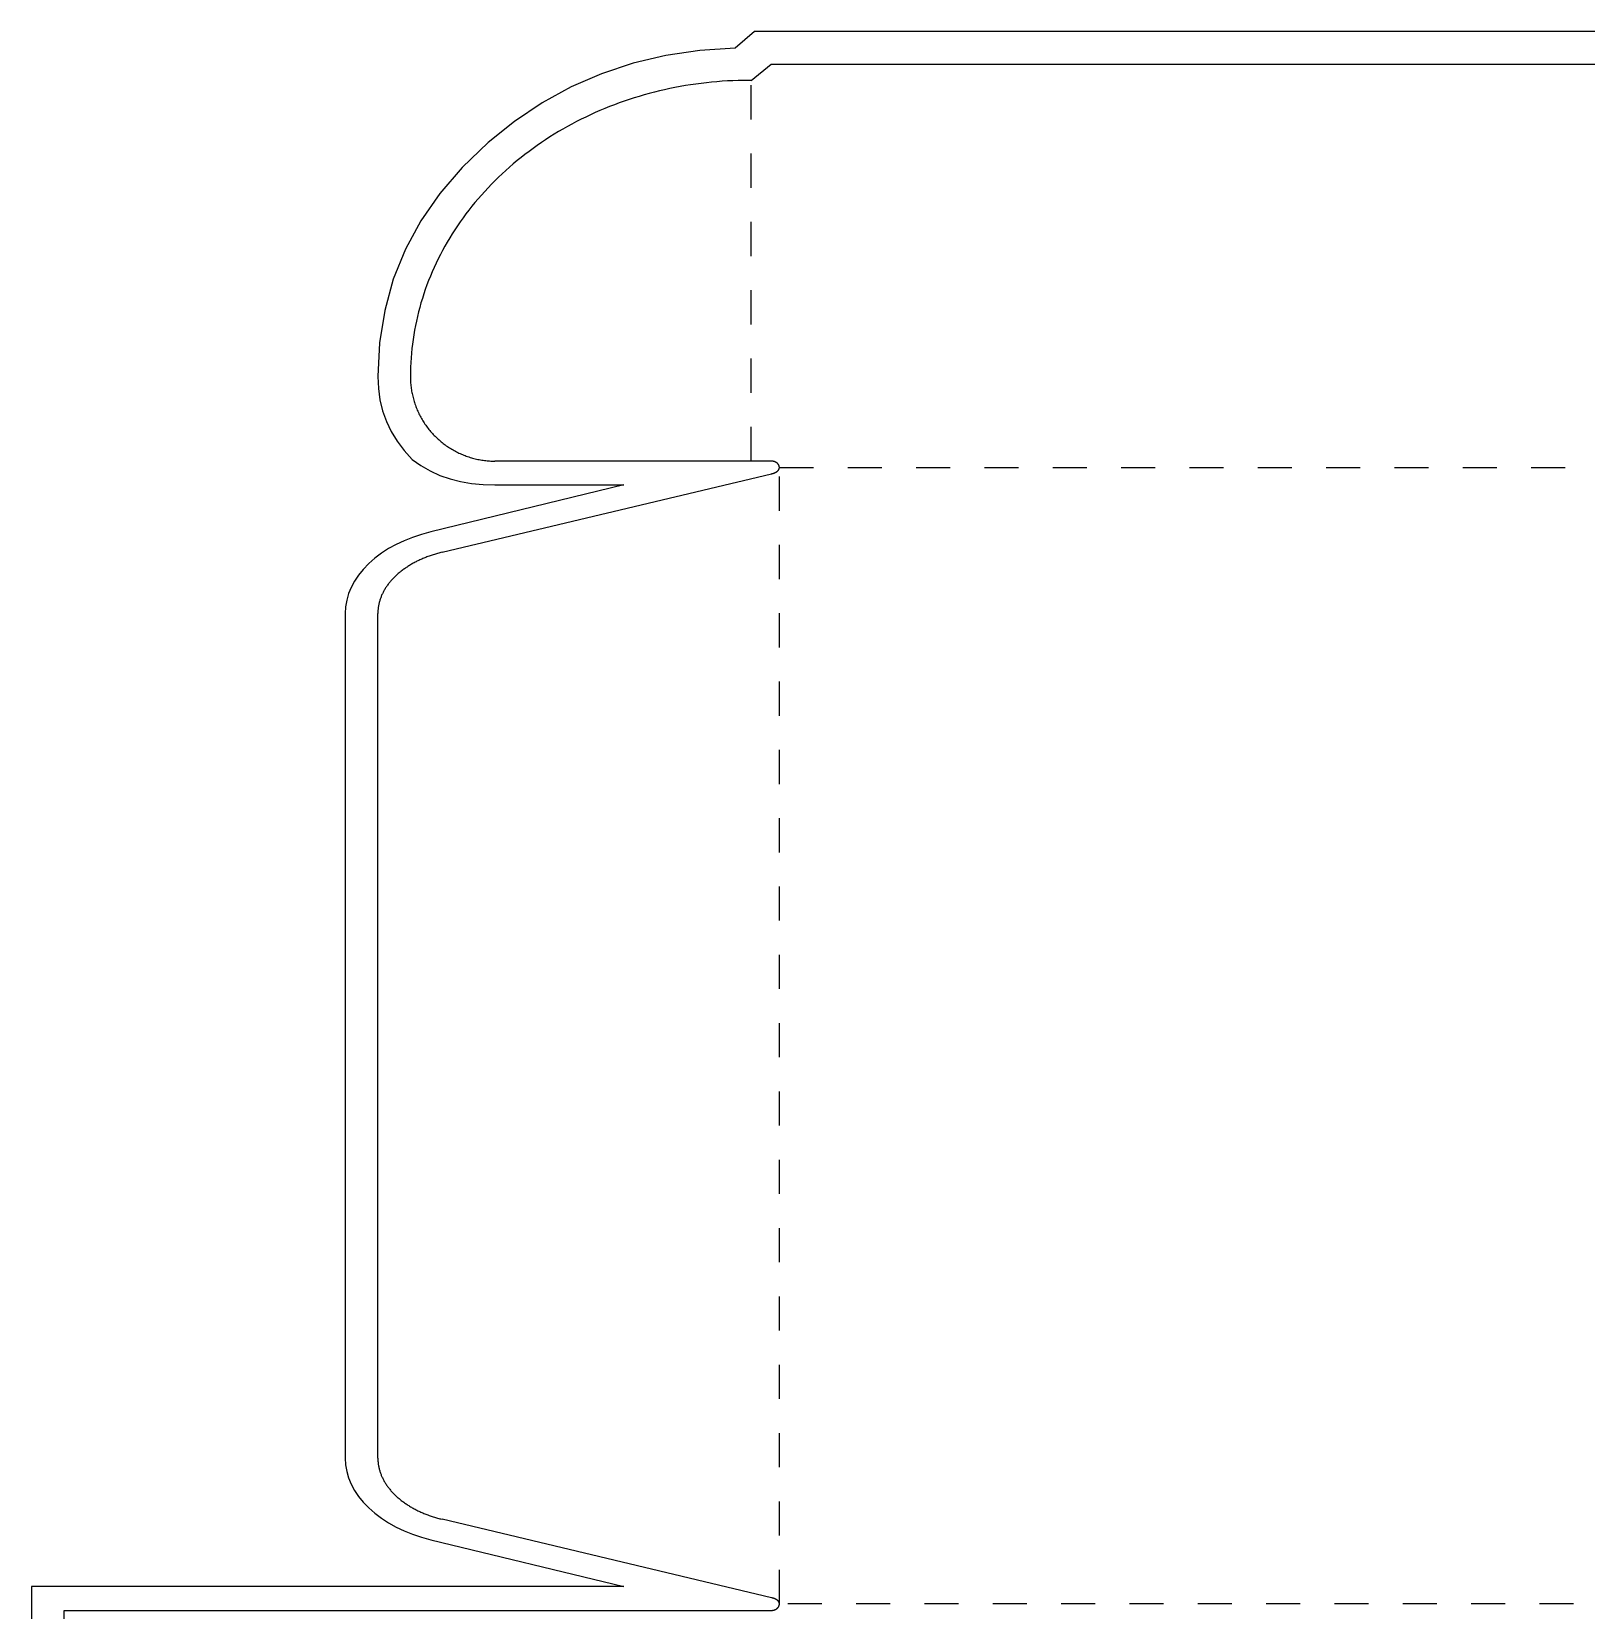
# Model space of a CAD drawing. Extents: x 0 to 1220, y -1241 to 0.
# Drawn here: x 64 to 610, y -555 to 0 of the extents above; entities that cross this region are included whole.
import ezdxf

# ---------------------------------------------------------------- set-up
doc = ezdxf.new("R2010")
doc.units = 0
doc.linetypes.add('DASHED', pattern=[24, 12, -12])
for name, color, linetype in [('BLEED', 3, 'CONTINUOUS'), ('CREASE', 5, 'DASHED'), ('CUT', 1, 'CONTINUOUS')]:
    doc.layers.add(name, color=color, linetype=linetype)

msp = doc.modelspace()

# ---------------------------------------------------------------- linework, layer by layer
at = {"layer": 'BLEED'}
for p, q in [((317.965, 0), (311.1235, -5.783)), ((902.3047, 0), (317.965, 0)), ((286.7814, -8.3979), (275.2721, -11.1281)), ((298.7319, -6.6162), (286.7814, -8.3979)), ((311.1235, -5.783), (298.7319, -6.6162)), ((264.2041, -14.807), (253.5772, -19.4344)), ((275.2721, -11.1281), (264.2041, -14.807)), ((253.5772, -19.4344), (243.3916, -25.0104)), ((243.3916, -25.0104), (233.6472, -31.535)), ((233.6472, -31.535), (224.3441, -39.0082)), ((224.3441, -39.0082), (215.269, -47.7029)), ((215.269, -47.7029), (207.404, -56.8474)), ((207.404, -56.8474), (200.749, -66.4417)), ((200.749, -66.4417), (195.304, -76.4856)), ((195.304, -76.4856), (191.0689, -86.9792)), ((191.0689, -86.9792), (188.0439, -97.9225)), ((188.0439, -97.9225), (186.2289, -109.3154)), ((186.2289, -109.3154), (185.6239, -121.158)), ((185.6239, -121.158), (185.8122, -125.3411)), ((185.8122, -125.3411), (186.3771, -129.3682)), ((186.3771, -129.3682), (187.3186, -133.2392)), ((187.3186, -133.2392), (188.6367, -136.9543)), ((188.6367, -136.9543), (190.3314, -140.5133)), ((190.3314, -140.5133), (192.4027, -143.9164)), ((192.4027, -143.9164), (194.8507, -147.1635)), ((194.8507, -147.1635), (197.6753, -150.2546)), ((197.6753, -150.2546), (200.7664, -152.4596)), ((200.7664, -152.4596), (204.0136, -154.3338)), ((204.0136, -154.3338), (207.4166, -155.8886)), ((271.9814, -159.2676), (204.2762, -175.721)), ((207.4166, -155.8886), (210.9757, -157.1352)), ((210.9757, -157.1352), (214.6907, -158.0851)), ((214.6907, -158.0851), (218.5617, -158.7496)), ((218.5617, -158.7496), (222.5888, -159.14)), ((222.5888, -159.14), (226.7719, -159.2676)), ((226.7719, -159.2676), (271.9814, -159.2676)), ((226.7719, -159.2676), (226.7719, -159.2676)), ((200.9723, -176.616), (197.8333, -177.6544)), ((204.2762, -175.721), (200.9723, -176.616)), ((189.4053, -181.6303), (186.9258, -183.2426)), ((192.0497, -180.1616), (189.4053, -181.6303)), ((194.8591, -178.8362), (192.0497, -180.1616)), ((197.8333, -177.6544), (194.8591, -178.8362)), ((182.4617, -186.8976), (180.5238, -188.896)), ((184.6113, -184.9984), (182.4617, -186.8976)), ((186.9258, -183.2426), (184.6113, -184.9984)), ((177.4231, -193.056), (176.2603, -195.2175)), ((178.8442, -190.9488), (177.4231, -193.056)), ((180.5238, -188.896), (178.8442, -190.9488)), ((175.356, -197.4333), (174.71, -199.7036)), ((176.2603, -195.2175), (175.356, -197.4333)), ((174.3224, -202.0282), (174.1932, -204.4073)), ((174.1932, -204.4073), (174.1932, -501.0574)), ((174.71, -199.7036), (174.3224, -202.0282)), ((174.1932, -501.0574), (174.3224, -503.4364)), ((174.3224, -503.4364), (174.71, -505.761)), ((174.71, -505.761), (175.356, -508.0313)), ((175.356, -508.0313), (176.2603, -510.2472)), ((176.2603, -510.2472), (177.4231, -512.4087)), ((177.4231, -512.4087), (178.8442, -514.5158)), ((178.8442, -514.5158), (180.5238, -516.5686)), ((180.5238, -516.5686), (182.4617, -518.567)), ((182.4617, -518.567), (184.6113, -520.4663)), ((184.6113, -520.4663), (186.9258, -522.222)), ((186.9258, -522.222), (189.4053, -523.8343)), ((189.4053, -523.8343), (192.0497, -525.303)), ((192.0497, -525.303), (194.8591, -526.6282)), ((194.8591, -526.6282), (197.8333, -527.8099)), ((197.8333, -527.8099), (200.9723, -528.8482)), ((200.9723, -528.8482), (204.2762, -529.7429)), ((204.2762, -529.7429), (271.9814, -546.197)), ((271.9814, -546.197), (64.008, -546.197)), ((64.008, -546.197), (64.008, -686.0333))]:
    msp.add_line(p, q, dxfattribs=at)
at = {"layer": 'CREASE'}
for p, q in [((316.7488, -150.8763), (316.7488, -17.145)), ((326.6701, -153.1623), (893.5992, -153.1623)), ((326.6701, -552.3022), (326.6701, -153.1623)), ((893.5992, -552.3022), (326.6701, -552.3022))]:
    msp.add_line(p, q, dxfattribs=at)
at = {"layer": 'CUT'}
for p, q in [((316.7489, -17.1454), (323.8351, -11.43)), ((323.8351, -11.43), (896.4338, -11.43)), ((280.9728, -21.7433), (279.1922, -22.2358)), ((282.7613, -21.2753), (280.9728, -21.7433)), ((284.5584, -20.8318), (282.7613, -21.2753)), ((286.3634, -20.4127), (284.5584, -20.8318)), ((288.1757, -20.0189), (286.3634, -20.4127)), ((289.9944, -19.6502), (288.1757, -20.0189)), ((291.8203, -19.3061), (289.9944, -19.6502)), ((293.6513, -18.9871), (291.8203, -19.3061)), ((295.488, -18.6941), (293.6513, -18.9871)), ((297.3298, -18.4255), (295.488, -18.6941)), ((299.1766, -18.1829), (297.3298, -18.4255)), ((301.027, -17.9654), (299.1766, -18.1829)), ((302.8817, -17.7732), (301.027, -17.9654)), ((304.7393, -17.6069), (302.8817, -17.7732)), ((306.599, -17.4658), (304.7393, -17.6069)), ((308.4617, -17.3506), (306.599, -17.4658)), ((310.3265, -17.2606), (308.4617, -17.3506)), ((312.192, -17.1965), (310.3265, -17.2606)), ((314.4334, -17.1576), (312.192, -17.1965)), ((316.7489, -17.1454), (314.4334, -17.1576)), ((316.7489, -17.1454), (316.7489, -17.1454)), ((265.3128, -27.0439), (263.6294, -27.7517)), ((267.0084, -26.3599), (265.3128, -27.0439)), ((268.7162, -25.6997), (267.0084, -26.3599)), ((270.4356, -25.0625), (268.7162, -25.6997)), ((272.1658, -24.449), (270.4356, -25.0625)), ((273.9074, -23.8594), (272.1658, -24.449)), ((275.6592, -23.2942), (273.9074, -23.8594)), ((277.421, -22.7527), (275.6592, -23.2942)), ((279.1922, -22.2358), (277.421, -22.7527)), ((253.8151, -32.4727), (252.2311, -33.3367)), ((255.415, -31.6296), (253.8151, -32.4727)), ((257.0292, -30.8088), (255.415, -31.6296)), ((258.6586, -30.011), (257.0292, -30.8088)), ((260.3023, -29.2349), (258.6586, -30.011)), ((261.959, -28.4818), (260.3023, -29.2349)), ((263.6294, -27.7517), (261.959, -28.4818)), ((244.5523, -37.9807), (243.0684, -38.9714)), ((246.0542, -37.0094), (244.5523, -37.9807)), ((247.5734, -36.0598), (246.0542, -37.0094)), ((249.1099, -35.131), (247.5734, -36.0598)), ((250.6622, -34.223), (249.1099, -35.131)), ((252.2311, -33.3367), (250.6622, -34.223)), ((235.9231, -44.2267), (234.5522, -45.3355)), ((237.3142, -43.1366), (235.9231, -44.2267)), ((238.7246, -42.066), (237.3142, -43.1366)), ((240.1538, -41.0148), (238.7246, -42.066)), ((241.6018, -39.983), (240.1538, -41.0148)), ((243.0684, -38.9714), (241.6018, -39.983)), ((230.5606, -48.7742), (229.2718, -49.9565)), ((231.8702, -47.61), (230.5606, -48.7742)), ((233.2008, -46.4638), (231.8702, -47.61)), ((234.5522, -45.3355), (233.2008, -46.4638)), ((224.3333, -54.8575), (223.1546, -56.1247)), ((225.535, -53.6069), (224.3333, -54.8575)), ((226.7582, -52.3728), (225.535, -53.6069)), ((228.0046, -51.156), (226.7582, -52.3728)), ((229.2718, -49.9565), (228.0046, -51.156)), ((219.7562, -60.0206), (218.6705, -61.3498)), ((220.8658, -58.7066), (219.7562, -60.0206)), ((221.9983, -57.4078), (220.8658, -58.7066)), ((223.1546, -56.1247), (221.9983, -57.4078)), ((215.5586, -65.425), (214.5708, -66.8117)), ((216.5717, -64.0526), (215.5586, -65.425)), ((217.6092, -62.694), (216.5717, -64.0526)), ((218.6705, -61.3498), (217.6092, -62.694)), ((211.757, -71.0496), (210.8707, -72.4874)), ((212.67, -69.624), (211.757, -71.0496)), ((213.6074, -68.2114), (212.67, -69.624)), ((214.5708, -66.8117), (213.6074, -68.2114)), ((208.3673, -76.8715), (207.5854, -78.3554)), ((209.1751, -75.3984), (208.3673, -76.8715)), ((210.0096, -73.9375), (209.1751, -75.3984)), ((210.8707, -72.4874), (210.0096, -73.9375)), ((205.4009, -82.8684), (204.7277, -84.3919)), ((206.1022, -81.3542), (205.4009, -82.8684)), ((206.8301, -79.8494), (206.1022, -81.3542)), ((207.5854, -78.3554), (206.8301, -79.8494)), ((203.4626, -87.4663), (202.8715, -89.0165)), ((204.0811, -85.9248), (203.4626, -87.4663)), ((204.7277, -84.3919), (204.0811, -85.9248)), ((201.2666, -93.7116), (200.7878, -95.2913)), ((201.7735, -92.1398), (201.2666, -93.7116)), ((202.3085, -90.5738), (201.7735, -92.1398)), ((202.8715, -89.0165), (202.3085, -90.5738)), ((199.9166, -98.4686), (199.5235, -100.0656)), ((200.3378, -96.8767), (199.9166, -98.4686)), ((200.7878, -95.2913), (200.3378, -96.8767)), ((198.517, -104.8867), (198.2398, -106.5024)), ((198.8237, -103.2754), (198.517, -104.8867)), ((199.1592, -101.6683), (198.8237, -103.2754)), ((199.5235, -100.0656), (199.1592, -101.6683)), ((197.7718, -109.7446), (197.581, -111.3696)), ((197.9906, -108.1217), (197.7718, -109.7446)), ((198.2398, -106.5024), (197.9906, -108.1217)), ((197.1857, -116.2584), (197.1122, -117.8914)), ((197.2879, -114.6269), (197.1857, -116.2584)), ((197.4197, -112.9975), (197.2879, -114.6269)), ((197.581, -111.3696), (197.4197, -112.9975)), ((197.0683, -119.5243), (197.0539, -121.158)), ((197.0539, -121.158), (197.0575, -121.6253)), ((197.0575, -121.6253), (197.0683, -122.0918)), ((197.1122, -117.8914), (197.0683, -119.5243)), ((197.0683, -122.0918), (197.0863, -122.5584)), ((197.0863, -122.5584), (197.1122, -123.0242)), ((197.1122, -123.0242), (197.1454, -123.4901)), ((197.1454, -123.4901), (197.1857, -123.9552)), ((197.1857, -123.9552), (197.2332, -124.4196)), ((197.2332, -124.4196), (197.2879, -124.8826)), ((197.2879, -124.8826), (197.3498, -125.3455)), ((197.3498, -125.3455), (197.4197, -125.807)), ((197.4197, -125.807), (197.496, -126.2678)), ((197.496, -126.2678), (197.5802, -126.7272)), ((197.5802, -126.7272), (197.671, -127.1844)), ((197.671, -127.1844), (197.7696, -127.6409)), ((197.7696, -127.6409), (197.8747, -128.0959)), ((197.8747, -128.0959), (197.987, -128.5488)), ((197.987, -128.5488), (198.1066, -129.0002)), ((198.1066, -129.0002), (198.2333, -129.4495)), ((198.2333, -129.4495), (198.3672, -129.8966)), ((198.3672, -129.8966), (198.5083, -130.3416)), ((198.5083, -130.3416), (198.6559, -130.7844)), ((198.6559, -130.7844), (198.8107, -131.225)), ((198.8107, -131.225), (198.972, -131.6628)), ((198.972, -131.6628), (199.1405, -132.0984)), ((199.1405, -132.0984), (199.3154, -132.5311)), ((199.3154, -132.5311), (199.4976, -132.961)), ((199.4976, -132.961), (199.6862, -133.3879)), ((199.6862, -133.3879), (199.8821, -133.8113)), ((199.8821, -133.8113), (200.0837, -134.2325)), ((200.0837, -134.2325), (200.2925, -134.6501)), ((200.2925, -134.6501), (200.5078, -135.0641)), ((200.5078, -135.0641), (200.7295, -135.4752)), ((200.7295, -135.4752), (200.9578, -135.882)), ((200.9578, -135.882), (201.1918, -136.2859)), ((201.1918, -136.2859), (201.433, -136.6862)), ((201.433, -136.6862), (201.6799, -137.0822)), ((201.6799, -137.0822), (201.9334, -137.4739)), ((201.9334, -137.4739), (202.1926, -137.862)), ((202.1926, -137.862), (202.4575, -138.2465)), ((202.4575, -138.2465), (202.729, -138.6259)), ((202.729, -138.6259), (203.0069, -139.0018)), ((203.0069, -139.0018), (203.2898, -139.3726)), ((203.2898, -139.3726), (203.5786, -139.739)), ((203.5786, -139.739), (203.8738, -140.1012)), ((203.8738, -140.1012), (204.174, -140.4583)), ((204.174, -140.4583), (204.48, -140.8111)), ((204.48, -140.8111), (204.791, -141.1589)), ((204.791, -141.1589), (205.1078, -141.5016)), ((205.1078, -141.5016), (205.4304, -141.8393)), ((205.4304, -141.8393), (205.758, -142.1719)), ((205.758, -142.1719), (206.0906, -142.4995)), ((206.0906, -142.4995), (206.4283, -142.8221)), ((206.4283, -142.8221), (206.771, -143.1389)), ((206.771, -143.1389), (207.1188, -143.4499)), ((207.1188, -143.4499), (207.4716, -143.7559)), ((207.4716, -143.7559), (207.8287, -144.0562)), ((207.8287, -144.0562), (208.1909, -144.3514)), ((208.1909, -144.3514), (208.5574, -144.6401)), ((208.5574, -144.6401), (208.9282, -144.923)), ((208.9282, -144.923), (209.304, -145.201)), ((209.304, -145.201), (209.6834, -145.4724)), ((209.6834, -145.4724), (210.0679, -145.7374)), ((210.0679, -145.7374), (210.456, -145.9966)), ((210.456, -145.9966), (210.8477, -146.25)), ((210.8477, -146.25), (211.2437, -146.497)), ((211.2437, -146.497), (211.644, -146.7382)), ((211.644, -146.7382), (212.0479, -146.9722)), ((212.0479, -146.9722), (212.4547, -147.2004)), ((212.4547, -147.2004), (212.8658, -147.4222)), ((212.8658, -147.4222), (213.2798, -147.6374)), ((213.2798, -147.6374), (213.6974, -147.8455)), ((213.6974, -147.8455), (214.1186, -148.0478)), ((214.1186, -148.0478), (214.542, -148.2437)), ((214.542, -148.2437), (214.969, -148.4323)), ((214.969, -148.4323), (215.3988, -148.6145)), ((215.3988, -148.6145), (215.8315, -148.7894)), ((215.8315, -148.7894), (216.2671, -148.9579)), ((216.2671, -148.9579), (216.7049, -149.1192)), ((216.7049, -149.1192), (217.1455, -149.274)), ((217.1455, -149.274), (217.5883, -149.4216)), ((217.5883, -149.4216), (218.0333, -149.5627)), ((218.0333, -149.5627), (218.4804, -149.6966)), ((218.4804, -149.6966), (218.9297, -149.8234)), ((218.9297, -149.8234), (219.3811, -149.9429)), ((219.3811, -149.9429), (219.834, -150.0552)), ((219.834, -150.0552), (220.289, -150.1603)), ((220.289, -150.1603), (220.7455, -150.259)), ((220.7455, -150.259), (221.2027, -150.3497)), ((221.2027, -150.3497), (221.6621, -150.4339)), ((221.6621, -150.4339), (222.1229, -150.5102)), ((222.1229, -150.5102), (222.5844, -150.5801)), ((222.5844, -150.5801), (223.0466, -150.642)), ((223.0466, -150.642), (223.5103, -150.6967)), ((223.5103, -150.6967), (223.9747, -150.7442)), ((223.9747, -150.7442), (224.4398, -150.7846)), ((224.4398, -150.7846), (224.9057, -150.8177)), ((224.9057, -150.8177), (225.3715, -150.8436)), ((225.3715, -150.8436), (225.8381, -150.8616)), ((225.8381, -150.8616), (226.3046, -150.8724)), ((226.3046, -150.8724), (226.7719, -150.876)), ((316.7489, -150.876), (226.7719, -150.876)), ((323.8351, -150.876), (316.7489, -150.876)), ((323.8798, -150.8767), (323.8351, -150.876)), ((323.9244, -150.8774), (323.8798, -150.8767)), ((323.969, -150.8789), (323.9244, -150.8774)), ((324.0137, -150.881), (323.969, -150.8789)), ((323.9698, -155.2939), (324.018, -155.2838)), ((324.0576, -150.8832), (324.0137, -150.881)), ((324.018, -155.2838), (324.0655, -155.273)), ((324.1022, -150.8868), (324.0576, -150.8832)), ((324.0655, -155.273), (324.1138, -155.2622)), ((324.1462, -150.8904), (324.1022, -150.8868)), ((324.1138, -155.2622), (324.1613, -155.2507)), ((324.1908, -150.894), (324.1462, -150.8904)), ((324.1613, -155.2507), (324.2081, -155.2392)), ((324.2347, -150.899), (324.1908, -150.894)), ((324.2081, -155.2392), (324.2556, -155.227)), ((324.2786, -150.9048), (324.2347, -150.899)), ((324.2556, -155.227), (324.3017, -155.2147)), ((324.3226, -150.9106), (324.2786, -150.9048)), ((324.3017, -155.2147), (324.3485, -155.2025)), ((324.3665, -150.917), (324.3226, -150.9106)), ((324.3485, -155.2025), (324.3946, -155.1895)), ((324.4104, -150.9235), (324.3665, -150.917)), ((324.3946, -155.1895), (324.4406, -155.1766)), ((324.4536, -150.9314), (324.4104, -150.9235)), ((324.4406, -155.1766), (324.486, -155.1629)), ((324.4968, -150.9394), (324.4536, -150.9314)), ((324.486, -155.1629), (324.5314, -155.1492)), ((324.54, -150.948), (324.4968, -150.9394)), ((324.5314, -155.1492), (324.576, -155.1348)), ((324.5832, -150.9574), (324.54, -150.948)), ((324.576, -155.1348), (324.6206, -155.1204)), ((324.6264, -150.9667), (324.5832, -150.9574)), ((324.6206, -155.1204), (324.6653, -155.106)), ((324.6689, -150.9775), (324.6264, -150.9667)), ((324.6653, -155.106), (324.7092, -155.0909)), ((324.7114, -150.9883), (324.6689, -150.9775)), ((324.7092, -155.0909), (324.7524, -155.0758)), ((324.7538, -150.9998), (324.7114, -150.9883)), ((324.7524, -155.0758), (324.7956, -155.0606)), ((324.7956, -151.0114), (324.7538, -150.9998)), ((324.8374, -151.0236), (324.7956, -151.0114)), ((324.7956, -155.0606), (324.8388, -155.0448)), ((324.8791, -151.0366), (324.8374, -151.0236)), ((324.8388, -155.0448), (324.8813, -155.0282)), ((324.9202, -151.0502), (324.8791, -151.0366)), ((324.8813, -155.0282), (324.923, -155.0124)), ((324.9612, -151.0646), (324.9202, -151.0502)), ((324.923, -155.0124), (324.9648, -154.9958)), ((325.0022, -151.079), (324.9612, -151.0646)), ((324.9648, -154.9958), (325.0066, -154.9786)), ((325.0426, -151.0942), (325.0022, -151.079)), ((325.0066, -154.9786), (325.0476, -154.9613)), ((325.0822, -151.1093), (325.0426, -151.0942)), ((325.0476, -154.9613), (325.0879, -154.944)), ((325.1225, -151.1251), (325.0822, -151.1093)), ((325.0879, -154.944), (325.1282, -154.9267)), ((325.1621, -151.1417), (325.1225, -151.1251)), ((325.1282, -154.9267), (325.1686, -154.9087)), ((325.201, -151.159), (325.1621, -151.1417)), ((325.1686, -154.9087), (325.2074, -154.89)), ((325.2398, -151.177), (325.201, -151.159)), ((325.2074, -154.89), (325.2463, -154.872)), ((325.278, -151.195), (325.2398, -151.177)), ((325.2463, -154.872), (325.2852, -154.8533)), ((325.3162, -151.213), (325.278, -151.195)), ((325.2852, -154.8533), (325.3234, -154.8338)), ((325.3543, -151.2324), (325.3162, -151.213)), ((325.3234, -154.8338), (325.3608, -154.8151)), ((325.3918, -151.2518), (325.3543, -151.2324)), ((325.3608, -154.8151), (325.3982, -154.795)), ((325.4285, -151.2713), (325.3918, -151.2518)), ((325.3982, -154.795), (325.435, -154.7755)), ((325.4652, -151.2922), (325.4285, -151.2713)), ((325.435, -154.7755), (325.4717, -154.7554)), ((325.5019, -151.313), (325.4652, -151.2922)), ((325.4717, -154.7554), (325.5077, -154.7352)), ((325.5372, -151.3339), (325.5019, -151.313)), ((325.5077, -154.7352), (325.543, -154.715)), ((325.5725, -151.3562), (325.5372, -151.3339)), ((325.543, -154.715), (325.5782, -154.6942)), ((325.6078, -151.3786), (325.5725, -151.3562)), ((325.5782, -154.6942), (325.6121, -154.6733)), ((325.6423, -151.4009), (325.6078, -151.3786)), ((325.6121, -154.6733), (325.6466, -154.6524)), ((325.6762, -151.4239), (325.6423, -151.4009)), ((325.6466, -154.6524), (325.6798, -154.6308)), ((325.71, -151.4477), (325.6762, -151.4239)), ((325.6798, -154.6308), (325.7129, -154.6092)), ((325.7431, -151.4714), (325.71, -151.4477)), ((325.7129, -154.6092), (325.746, -154.5876)), ((325.7755, -151.4959), (325.7431, -151.4714)), ((325.746, -154.5876), (325.7777, -154.5653)), ((325.8079, -151.5204), (325.7755, -151.4959)), ((325.7777, -154.5653), (325.8094, -154.5437)), ((325.8396, -151.5456), (325.8079, -151.5204)), ((325.8094, -154.5437), (325.8403, -154.5206)), ((325.8713, -151.5715), (325.8396, -151.5456)), ((325.8403, -154.5206), (325.8713, -154.4983)), ((325.9015, -151.5974), (325.8713, -151.5715)), ((325.8713, -154.4983), (325.9008, -154.4753)), ((325.9008, -154.4753), (325.9303, -154.4522)), ((325.9318, -151.6241), (325.9015, -151.5974)), ((325.9303, -154.4522), (325.9598, -154.4292)), ((325.962, -151.6507), (325.9318, -151.6241)), ((325.9598, -154.4292), (325.9879, -154.4062)), ((325.9908, -151.6774), (325.962, -151.6507)), ((325.9879, -154.4062), (326.016, -154.3824)), ((326.0196, -151.7054), (325.9908, -151.6774)), ((326.016, -154.3824), (326.0434, -154.3586)), ((326.0477, -151.7328), (326.0196, -151.7054)), ((326.0434, -154.3586), (326.07, -154.3349)), ((326.075, -151.7609), (326.0477, -151.7328)), ((326.07, -154.3349), (326.0966, -154.3104)), ((326.1024, -151.7897), (326.075, -151.7609)), ((326.0966, -154.3104), (326.1226, -154.2859)), ((326.129, -151.8185), (326.1024, -151.7897)), ((326.1226, -154.2859), (326.1478, -154.2614)), ((326.1542, -151.848), (326.129, -151.8185)), ((326.1478, -154.2614), (326.1722, -154.237)), ((326.1802, -151.8775), (326.1542, -151.848)), ((326.1722, -154.237), (326.1967, -154.2125)), ((326.2046, -151.907), (326.1802, -151.8775)), ((326.1967, -154.2125), (326.2198, -154.1873)), ((326.2291, -151.9373), (326.2046, -151.907)), ((326.2198, -154.1873), (326.2428, -154.1621)), ((326.2522, -151.9675), (326.2291, -151.9373)), ((326.2428, -154.1621), (326.2651, -154.1369)), ((326.2752, -151.9985), (326.2522, -151.9675)), ((326.2651, -154.1369), (326.2874, -154.1117)), ((326.2975, -152.0294), (326.2752, -151.9985)), ((326.2874, -154.1117), (326.3083, -154.0865)), ((326.3191, -152.0611), (326.2975, -152.0294)), ((326.3083, -154.0865), (326.3292, -154.0606)), ((326.3407, -152.0928), (326.3191, -152.0611)), ((326.3292, -154.0606), (326.3494, -154.0346)), ((326.3609, -152.1245), (326.3407, -152.0928)), ((326.3494, -154.0346), (326.3688, -154.0087)), ((326.381, -152.1569), (326.3609, -152.1245)), ((326.3688, -154.0087), (326.3875, -153.9828)), ((326.4005, -152.1893), (326.381, -152.1569)), ((326.3875, -153.9828), (326.4062, -153.9569)), ((326.4192, -152.2217), (326.4005, -152.1893)), ((326.4062, -153.9569), (326.4235, -153.9302)), ((326.4372, -152.2541), (326.4192, -152.2217)), ((326.4235, -153.9302), (326.4408, -153.9036)), ((326.4545, -152.2872), (326.4372, -152.2541)), ((326.4408, -153.9036), (326.4574, -153.8777)), ((326.471, -152.321), (326.4545, -152.2872)), ((326.4574, -153.8777), (326.4732, -153.851)), ((326.4869, -152.3542), (326.471, -152.321)), ((326.4732, -153.851), (326.4883, -153.8244)), ((326.5027, -152.388), (326.4869, -152.3542)), ((326.4883, -153.8244), (326.5034, -153.797)), ((326.5171, -152.4218), (326.5027, -152.388)), ((326.5034, -153.797), (326.5171, -153.7704)), ((326.5315, -152.4557), (326.5171, -152.4218)), ((326.5171, -153.7704), (326.5308, -153.743)), ((326.5308, -153.743), (326.5438, -153.7164)), ((326.5445, -152.4902), (326.5315, -152.4557)), ((326.5438, -153.7164), (326.556, -153.689)), ((326.5574, -152.5248), (326.5445, -152.4902)), ((326.556, -153.689), (326.5675, -153.6617)), ((326.5697, -152.5594), (326.5574, -152.5248)), ((326.5675, -153.6617), (326.5783, -153.6343)), ((326.5812, -152.5939), (326.5697, -152.5594)), ((326.5783, -153.6343), (326.5891, -153.607)), ((326.592, -152.6285), (326.5812, -152.5939)), ((326.5891, -153.607), (326.5992, -153.5796)), ((326.6021, -152.6638), (326.592, -152.6285)), ((326.5992, -153.5796), (326.6078, -153.5522)), ((326.6114, -152.699), (326.6021, -152.6638)), ((326.6078, -153.5522), (326.6165, -153.5242)), ((326.6201, -152.7336), (326.6114, -152.699)), ((326.6165, -153.5242), (326.6244, -153.4968)), ((326.628, -152.7696), (326.6201, -152.7336)), ((326.6244, -153.4968), (326.6316, -153.4687)), ((326.6352, -152.8049), (326.628, -152.7696)), ((326.6316, -153.4687), (326.6381, -153.4414)), ((326.6417, -152.8402), (326.6352, -152.8049)), ((326.6381, -153.4414), (326.6446, -153.4133)), ((326.6474, -152.8754), (326.6417, -152.8402)), ((326.6446, -153.4133), (326.6496, -153.3859)), ((326.6532, -152.9114), (326.6474, -152.8754)), ((326.6496, -153.3859), (326.6546, -153.3578)), ((326.6575, -152.9474), (326.6532, -152.9114)), ((326.6546, -153.3578), (326.659, -153.3298)), ((326.6611, -152.9827), (326.6575, -152.9474)), ((326.659, -153.3298), (326.6618, -153.3024)), ((326.6647, -153.0187), (326.6611, -152.9827)), ((326.6618, -153.3024), (326.6647, -153.2743)), ((326.6669, -153.0547), (326.6647, -153.0187)), ((326.6647, -153.2743), (326.6669, -153.2462)), ((326.6683, -153.0907), (326.6669, -153.0547)), ((326.6669, -153.2462), (326.669, -153.2182)), ((326.6698, -153.1267), (326.6683, -153.0907)), ((326.669, -153.2182), (326.6698, -153.1901)), ((326.6698, -153.162), (326.6698, -153.1267)), ((326.6698, -153.1901), (326.6698, -153.162)), ((208.1858, -182.893), (323.8726, -155.3141)), ((323.8726, -155.3141), (323.9208, -155.304)), ((323.9208, -155.304), (323.9698, -155.2939)), ((207.7927, -182.9902), (207.4018, -183.091)), ((208.1858, -182.893), (207.7927, -182.9902)), ((195.2892, -188.4744), (194.999, -188.676)), ((195.5822, -188.2742), (195.2892, -188.4744)), ((195.8796, -188.077), (195.5822, -188.2742)), ((196.1798, -187.8826), (195.8796, -188.077)), ((196.4844, -187.6903), (196.1798, -187.8826)), ((196.7918, -187.5002), (196.4844, -187.6903)), ((197.1029, -187.313), (196.7918, -187.5002)), ((197.4175, -187.128), (197.1029, -187.313)), ((197.735, -186.9458), (197.4175, -187.128)), ((198.0562, -186.7666), (197.735, -186.9458)), ((198.3809, -186.5894), (198.0562, -186.7666)), ((198.7085, -186.4152), (198.3809, -186.5894)), ((199.039, -186.2431), (198.7085, -186.4152)), ((199.373, -186.0746), (199.039, -186.2431)), ((199.71, -185.9083), (199.373, -186.0746)), ((200.0498, -185.7449), (199.71, -185.9083)), ((200.3933, -185.5843), (200.0498, -185.7449)), ((200.7389, -185.4266), (200.3933, -185.5843)), ((201.0874, -185.2711), (200.7389, -185.4266)), ((201.4394, -185.1192), (201.0874, -185.2711)), ((201.7937, -184.9702), (201.4394, -185.1192)), ((202.1501, -184.8233), (201.7937, -184.9702)), ((202.5101, -184.68), (202.1501, -184.8233)), ((202.8722, -184.5396), (202.5101, -184.68)), ((203.2373, -184.4021), (202.8722, -184.5396)), ((203.6045, -184.2674), (203.2373, -184.4021)), ((203.9738, -184.1364), (203.6045, -184.2674)), ((204.3461, -184.0075), (203.9738, -184.1364)), ((204.7205, -183.8822), (204.3461, -184.0075)), ((205.097, -183.7598), (204.7205, -183.8822)), ((205.4765, -183.6403), (205.097, -183.7598)), ((205.8574, -183.5244), (205.4765, -183.6403)), ((206.2404, -183.4114), (205.8574, -183.5244)), ((206.6256, -183.3012), (206.2404, -183.4114)), ((207.013, -183.1939), (206.6256, -183.3012)), ((207.4018, -183.091), (207.013, -183.1939)), ((189.4428, -193.9068), (189.2527, -194.1559)), ((189.6372, -193.6584), (189.4428, -193.9068)), ((189.8359, -193.4122), (189.6372, -193.6584)), ((190.0397, -193.1681), (189.8359, -193.4122)), ((190.2478, -192.9254), (190.0397, -193.1681)), ((190.4602, -192.6842), (190.2478, -192.9254)), ((190.6769, -192.4445), (190.4602, -192.6842)), ((190.8979, -192.2069), (190.6769, -192.4445)), ((191.1233, -191.9714), (190.8979, -192.2069)), ((191.353, -191.7374), (191.1233, -191.9714)), ((191.587, -191.5056), (191.353, -191.7374)), ((191.8246, -191.2752), (191.587, -191.5056)), ((192.0672, -191.047), (191.8246, -191.2752)), ((192.3134, -190.8209), (192.0672, -191.047)), ((192.5647, -190.597), (192.3134, -190.8209)), ((192.8189, -190.3745), (192.5647, -190.597)), ((193.0781, -190.1549), (192.8189, -190.3745)), ((193.3409, -189.9367), (193.0781, -190.1549)), ((193.6073, -189.7214), (193.3409, -189.9367)), ((193.878, -189.5076), (193.6073, -189.7214)), ((194.153, -189.2966), (193.878, -189.5076)), ((194.431, -189.0871), (194.153, -189.2966)), ((194.7132, -188.8805), (194.431, -189.0871)), ((194.999, -188.676), (194.7132, -188.8805)), ((186.449, -199.4126), (186.3605, -199.6862)), ((186.5434, -199.1405), (186.449, -199.4126)), ((186.642, -198.8683), (186.5434, -199.1405)), ((186.7457, -198.5976), (186.642, -198.8683)), ((186.8544, -198.3276), (186.7457, -198.5976)), ((186.9682, -198.0583), (186.8544, -198.3276)), ((187.087, -197.7898), (186.9682, -198.0583)), ((187.2108, -197.5226), (187.087, -197.7898)), ((187.339, -197.2562), (187.2108, -197.5226)), ((187.4722, -196.9913), (187.339, -197.2562)), ((187.6104, -196.727), (187.4722, -196.9913)), ((187.7537, -196.4642), (187.6104, -196.727)), ((187.9013, -196.2022), (187.7537, -196.4642)), ((188.0539, -195.9422), (187.9013, -196.2022)), ((188.2109, -195.6823), (188.0539, -195.9422)), ((188.3729, -195.4246), (188.2109, -195.6823)), ((188.5399, -195.1682), (188.3729, -195.4246)), ((188.7113, -194.9126), (188.5399, -195.1682)), ((188.887, -194.6592), (188.7113, -194.9126)), ((189.0677, -194.4065), (188.887, -194.6592)), ((189.2527, -194.1559), (189.0677, -194.4065)), ((185.6261, -204.1279), (185.6239, -204.4073)), ((185.6239, -501.0574), (185.6239, -204.4073)), ((185.634, -203.8478), (185.6261, -204.1279)), ((185.647, -203.5685), (185.634, -203.8478)), ((185.6642, -203.2891), (185.647, -203.5685)), ((185.6873, -203.0098), (185.6642, -203.2891)), ((185.7154, -202.7304), (185.6873, -203.0098)), ((185.7492, -202.4518), (185.7154, -202.7304)), ((185.7874, -202.1731), (185.7492, -202.4518)), ((185.8306, -201.8952), (185.7874, -202.1731)), ((185.8795, -201.6173), (185.8306, -201.8952)), ((185.9328, -201.3394), (185.8795, -201.6173)), ((185.9911, -201.0629), (185.9328, -201.3394)), ((186.0552, -200.7864), (185.9911, -201.0629)), ((186.1236, -200.5106), (186.0552, -200.7864)), ((186.1978, -200.2349), (186.1236, -200.5106)), ((186.277, -199.9606), (186.1978, -200.2349)), ((186.3605, -199.6862), (186.277, -199.9606)), ((185.6239, -501.0574), (185.6261, -501.3367)), ((185.6261, -501.3367), (185.634, -501.6168)), ((185.634, -501.6168), (185.647, -501.8962)), ((185.647, -501.8962), (185.6642, -502.1755)), ((185.6642, -502.1755), (185.6873, -502.4549)), ((185.6873, -502.4549), (185.7154, -502.7342)), ((185.7154, -502.7342), (185.7492, -503.0129)), ((185.7492, -503.0129), (185.7874, -503.2915)), ((185.7874, -503.2915), (185.8306, -503.5694)), ((185.8306, -503.5694), (185.8795, -503.8474)), ((185.8795, -503.8474), (185.9328, -504.1246)), ((185.9328, -504.1246), (185.9911, -504.4018)), ((185.9911, -504.4018), (186.0552, -504.6782)), ((186.0552, -504.6782), (186.1236, -504.954)), ((186.1236, -504.954), (186.1978, -505.2298)), ((186.1978, -505.2298), (186.277, -505.5041)), ((186.277, -505.5041), (186.3605, -505.7784)), ((186.3605, -505.7784), (186.449, -506.0513)), ((186.449, -506.0513), (186.5434, -506.3242)), ((186.5434, -506.3242), (186.642, -506.5963)), ((186.642, -506.5963), (186.7457, -506.867)), ((186.7457, -506.867), (186.8544, -507.137)), ((186.8544, -507.137), (186.9682, -507.4063)), ((186.9682, -507.4063), (187.087, -507.6749)), ((187.087, -507.6749), (187.2108, -507.942)), ((187.2108, -507.942), (187.339, -508.2084)), ((187.339, -508.2084), (187.4722, -508.4734)), ((187.4722, -508.4734), (187.6104, -508.7376)), ((187.6104, -508.7376), (187.7537, -509.0004)), ((187.7537, -509.0004), (187.9013, -509.2618)), ((187.9013, -509.2618), (188.0539, -509.5224)), ((188.0539, -509.5224), (188.2109, -509.7816)), ((188.2109, -509.7816), (188.3729, -510.0401)), ((188.3729, -510.0401), (188.5399, -510.2964)), ((188.5399, -510.2964), (188.7113, -510.552)), ((188.7113, -510.552), (188.887, -510.8054)), ((188.887, -510.8054), (189.0677, -511.0582)), ((189.0677, -511.0582), (189.2527, -511.3087)), ((189.2527, -511.3087), (189.4428, -511.5578)), ((189.4428, -511.5578), (189.6372, -511.8055)), ((189.6372, -511.8055), (189.8359, -512.0518)), ((189.8359, -512.0518), (190.0397, -512.2966)), ((190.0397, -512.2966), (190.2478, -512.5392)), ((190.2478, -512.5392), (190.4602, -512.7804)), ((190.4602, -512.7804), (190.6769, -513.0202)), ((190.6769, -513.0202), (190.8979, -513.2578)), ((190.8979, -513.2578), (191.1233, -513.4932)), ((191.1233, -513.4932), (191.353, -513.7272)), ((191.353, -513.7272), (191.587, -513.959)), ((191.587, -513.959), (191.8246, -514.1894)), ((191.8246, -514.1894), (192.0672, -514.4177)), ((192.0672, -514.4177), (192.3134, -514.6438)), ((192.3134, -514.6438), (192.5647, -514.8677)), ((192.5647, -514.8677), (192.8189, -515.0902)), ((192.8189, -515.0902), (193.0781, -515.3098)), ((193.0781, -515.3098), (193.3409, -515.5279)), ((193.3409, -515.5279), (193.6073, -515.7432)), ((193.6073, -515.7432), (193.878, -515.957)), ((193.878, -515.957), (194.153, -516.168)), ((194.153, -516.168), (194.431, -516.3768)), ((194.431, -516.3768), (194.7132, -516.5842)), ((194.7132, -516.5842), (194.999, -516.7879)), ((194.999, -516.7879), (195.2892, -516.9902)), ((195.2892, -516.9902), (195.5822, -517.1897)), ((195.5822, -517.1897), (195.8796, -517.387)), ((195.8796, -517.387), (196.1798, -517.5821)), ((196.1798, -517.5821), (196.4844, -517.7743)), ((196.4844, -517.7743), (196.7918, -517.9644)), ((196.7918, -517.9644), (197.1029, -518.1516)), ((197.1029, -518.1516), (197.4175, -518.3366)), ((197.4175, -518.3366), (197.735, -518.5188)), ((197.735, -518.5188), (198.0562, -518.6981)), ((198.0562, -518.6981), (198.3809, -518.8752)), ((198.3809, -518.8752), (198.7085, -519.0494)), ((198.7085, -519.0494), (199.039, -519.2215)), ((199.039, -519.2215), (199.373, -519.39)), ((199.373, -519.39), (199.71, -519.5563)), ((199.71, -519.5563), (200.0498, -519.7198)), ((200.0498, -519.7198), (200.3933, -519.8803)), ((200.3933, -519.8803), (200.7389, -520.038)), ((200.7389, -520.038), (201.0874, -520.1935)), ((201.0874, -520.1935), (201.4394, -520.3454)), ((201.4394, -520.3454), (201.7937, -520.4945)), ((201.7937, -520.4945), (202.1501, -520.6406)), ((202.1501, -520.6406), (202.5101, -520.7846)), ((202.5101, -520.7846), (202.8722, -520.925)), ((202.8722, -520.925), (203.2373, -521.0626)), ((203.2373, -521.0626), (203.6045, -521.1972)), ((203.6045, -521.1972), (203.9738, -521.3282)), ((203.9738, -521.3282), (204.3461, -521.4571)), ((204.3461, -521.4571), (204.7205, -521.5824)), ((204.7205, -521.5824), (205.097, -521.7048)), ((205.097, -521.7048), (205.4765, -521.8243)), ((205.4765, -521.8243), (205.8574, -521.9402)), ((205.8574, -521.9402), (206.2404, -522.0533)), ((206.2404, -522.0533), (206.6256, -522.1634)), ((206.6256, -522.1634), (207.013, -522.27)), ((207.013, -522.27), (207.4018, -522.3737)), ((207.4018, -522.3737), (207.7927, -522.4745)), ((207.7927, -522.4745), (208.1858, -522.5717)), ((323.8726, -550.1506), (208.1858, -522.5717)), ((75.438, -687.1766), (75.438, -554.5879)), ((75.438, -554.5879), (316.7489, -554.5879)), ((316.7489, -554.5879), (323.8351, -554.5879)), ((323.8351, -554.5879), (323.8798, -554.5879)), ((323.9208, -550.1606), (323.8726, -550.1506)), ((323.8798, -554.5879), (323.9244, -554.5872)), ((323.9698, -550.1707), (323.9208, -550.1606)), ((323.9244, -554.5872), (323.969, -554.5858)), ((323.969, -554.5858), (324.0137, -554.5836)), ((324.018, -550.1808), (323.9698, -550.1707)), ((324.0137, -554.5836), (324.0576, -554.5814)), ((324.0655, -550.1916), (324.018, -550.1808)), ((324.0576, -554.5814), (324.1022, -554.5778)), ((324.1138, -550.2024), (324.0655, -550.1916)), ((324.1022, -554.5778), (324.1462, -554.5742)), ((324.1613, -550.2139), (324.1138, -550.2024)), ((324.1462, -554.5742), (324.1908, -554.5699)), ((324.2081, -550.2254), (324.1613, -550.2139)), ((324.1908, -554.5699), (324.2347, -554.5656)), ((324.2556, -550.2377), (324.2081, -550.2254)), ((324.2347, -554.5656), (324.2786, -554.5598)), ((324.3017, -550.2499), (324.2556, -550.2377)), ((324.2786, -554.5598), (324.3226, -554.5541)), ((324.3485, -550.2622), (324.3017, -550.2499)), ((324.3226, -554.5541), (324.3665, -554.5476)), ((324.3946, -550.2751), (324.3485, -550.2622)), ((324.3665, -554.5476), (324.4104, -554.5404)), ((324.4406, -550.2881), (324.3946, -550.2751)), ((324.4104, -554.5404), (324.4536, -554.5332)), ((324.486, -550.3018), (324.4406, -550.2881)), ((324.4536, -554.5332), (324.4968, -554.5253)), ((324.5314, -550.3154), (324.486, -550.3018)), ((324.4968, -554.5253), (324.54, -554.5166)), ((324.576, -550.3298), (324.5314, -550.3154)), ((324.54, -554.5166), (324.5832, -554.5073)), ((324.6206, -550.3435), (324.576, -550.3298)), ((324.5832, -554.5073), (324.6264, -554.4972)), ((324.6653, -550.3586), (324.6206, -550.3435)), ((324.6264, -554.4972), (324.6689, -554.4871)), ((324.7092, -550.3738), (324.6653, -550.3586)), ((324.6689, -554.4871), (324.7114, -554.4763)), ((324.7524, -550.3889), (324.7092, -550.3738)), ((324.7114, -554.4763), (324.7538, -554.4648)), ((324.7956, -550.404), (324.7524, -550.3889)), ((324.7538, -554.4648), (324.7956, -554.4533)), ((324.8388, -550.4198), (324.7956, -550.404)), ((324.7956, -554.4533), (324.8374, -554.4403)), ((324.8374, -554.4403), (324.8791, -554.4274)), ((324.8813, -550.4357), (324.8388, -550.4198)), ((324.8791, -554.4274), (324.9202, -554.4144)), ((324.923, -550.4522), (324.8813, -550.4357)), ((324.9202, -554.4144), (324.9612, -554.4)), ((324.9648, -550.4688), (324.923, -550.4522)), ((324.9612, -554.4), (325.0022, -554.3856)), ((325.0066, -550.4861), (324.9648, -550.4688)), ((325.0022, -554.3856), (325.0426, -554.3705)), ((325.0476, -550.5026), (325.0066, -550.4861)), ((325.0426, -554.3705), (325.0822, -554.3554)), ((325.0879, -550.5206), (325.0476, -550.5026)), ((325.0822, -554.3554), (325.1225, -554.3388)), ((325.1282, -550.5379), (325.0879, -550.5206)), ((325.1225, -554.3388), (325.1621, -554.3222)), ((325.1686, -550.5559), (325.1282, -550.5379)), ((325.1621, -554.3222), (325.201, -554.3057)), ((325.2074, -550.5746), (325.1686, -550.5559)), ((325.201, -554.3057), (325.2398, -554.2877)), ((325.2463, -550.5926), (325.2074, -550.5746)), ((325.2398, -554.2877), (325.278, -554.2697)), ((325.2852, -550.6114), (325.2463, -550.5926)), ((325.278, -554.2697), (325.3162, -554.2517)), ((325.3234, -550.6308), (325.2852, -550.6114)), ((325.3162, -554.2517), (325.3543, -554.2322)), ((325.3608, -550.6495), (325.3234, -550.6308)), ((325.3543, -554.2322), (325.3918, -554.2128)), ((325.3982, -550.669), (325.3608, -550.6495)), ((325.3918, -554.2128), (325.4285, -554.1926)), ((325.435, -550.6891), (325.3982, -550.669)), ((325.4285, -554.1926), (325.4652, -554.1725)), ((325.4717, -550.7086), (325.435, -550.6891)), ((325.4652, -554.1725), (325.5019, -554.1516)), ((325.5077, -550.7294), (325.4717, -550.7086)), ((325.5019, -554.1516), (325.5372, -554.13)), ((325.543, -550.7496), (325.5077, -550.7294)), ((325.5372, -554.13), (325.5725, -554.1084)), ((325.5782, -550.7705), (325.543, -550.7496)), ((325.5725, -554.1084), (325.6078, -554.0861)), ((325.6121, -550.7914), (325.5782, -550.7705)), ((325.6078, -554.0861), (325.6423, -554.0638)), ((325.6466, -550.8122), (325.6121, -550.7914)), ((325.6423, -554.0638), (325.6762, -554.0407)), ((325.6798, -550.8338), (325.6466, -550.8122)), ((325.6762, -554.0407), (325.71, -554.017)), ((325.7129, -550.8554), (325.6798, -550.8338)), ((325.71, -554.017), (325.7431, -553.9932)), ((325.746, -550.877), (325.7129, -550.8554)), ((325.7431, -553.9932), (325.7755, -553.9687)), ((325.7777, -550.8986), (325.746, -550.877)), ((325.7755, -553.9687), (325.8079, -553.9435)), ((325.8094, -550.921), (325.7777, -550.8986)), ((325.8079, -553.9435), (325.8396, -553.9183)), ((325.8403, -550.9433), (325.8094, -550.921)), ((325.8396, -553.9183), (325.8713, -553.8931)), ((325.8713, -550.9663), (325.8403, -550.9433)), ((325.9008, -550.9894), (325.8713, -550.9663)), ((325.8713, -553.8931), (325.9015, -553.8672)), ((325.9303, -551.0117), (325.9008, -550.9894)), ((325.9015, -553.8672), (325.9318, -553.8406)), ((325.9598, -551.0354), (325.9303, -551.0117)), ((325.9318, -553.8406), (325.962, -553.8139)), ((325.9879, -551.0585), (325.9598, -551.0354)), ((325.962, -553.8139), (325.9908, -553.7866)), ((326.016, -551.0822), (325.9879, -551.0585)), ((325.9908, -553.7866), (326.0196, -553.7592)), ((326.0434, -551.106), (326.016, -551.0822)), ((326.0196, -553.7592), (326.0477, -553.7318)), ((326.07, -551.1298), (326.0434, -551.106)), ((326.0477, -553.7318), (326.075, -553.703)), ((326.0966, -551.1542), (326.07, -551.1298)), ((326.075, -553.703), (326.1024, -553.675)), ((326.1226, -551.178), (326.0966, -551.1542)), ((326.1024, -553.675), (326.129, -553.6462)), ((326.1478, -551.2025), (326.1226, -551.178)), ((326.129, -553.6462), (326.1542, -553.6166)), ((326.1722, -551.2277), (326.1478, -551.2025)), ((326.1542, -553.6166), (326.1802, -553.5871)), ((326.1967, -551.2522), (326.1722, -551.2277)), ((326.1802, -553.5871), (326.2046, -553.5576)), ((326.2198, -551.2774), (326.1967, -551.2522)), ((326.2046, -553.5576), (326.2291, -553.5274)), ((326.2428, -551.3018), (326.2198, -551.2774)), ((326.2291, -553.5274), (326.2522, -553.4964)), ((326.2651, -551.327), (326.2428, -551.3018)), ((326.2522, -553.4964), (326.2752, -553.4662)), ((326.2874, -551.353), (326.2651, -551.327)), ((326.2752, -553.4662), (326.2975, -553.4352)), ((326.3083, -551.3782), (326.2874, -551.353)), ((326.2975, -553.4352), (326.3191, -553.4035)), ((326.3292, -551.4041), (326.3083, -551.3782)), ((326.3191, -553.4035), (326.3407, -553.3718)), ((326.3494, -551.43), (326.3292, -551.4041)), ((326.3407, -553.3718), (326.3609, -553.3402)), ((326.3688, -551.4559), (326.3494, -551.43)), ((326.3609, -553.3402), (326.381, -553.3078)), ((326.3875, -551.4818), (326.3688, -551.4559)), ((326.381, -553.3078), (326.4005, -553.2754)), ((326.4062, -551.5078), (326.3875, -551.4818)), ((326.4005, -553.2754), (326.4192, -553.243)), ((326.4235, -551.5344), (326.4062, -551.5078)), ((326.4192, -553.243), (326.4372, -553.2098)), ((326.4408, -551.5603), (326.4235, -551.5344)), ((326.4372, -553.2098), (326.4545, -553.1767)), ((326.4574, -551.587), (326.4408, -551.5603)), ((326.4545, -553.1767), (326.471, -553.1436)), ((326.4732, -551.6136), (326.4574, -551.587)), ((326.471, -553.1436), (326.4869, -553.1105)), ((326.4883, -551.6402), (326.4732, -551.6136)), ((326.4869, -553.1105), (326.5027, -553.0766)), ((326.5034, -551.6676), (326.4883, -551.6402)), ((326.5027, -553.0766), (326.5171, -553.0428)), ((326.5171, -551.6942), (326.5034, -551.6676)), ((326.5308, -551.7209), (326.5171, -551.6942)), ((326.5171, -553.0428), (326.5315, -553.009)), ((326.5438, -551.7482), (326.5308, -551.7209)), ((326.5315, -553.009), (326.5445, -552.9744)), ((326.556, -551.7756), (326.5438, -551.7482)), ((326.5445, -552.9744), (326.5574, -552.9398)), ((326.5675, -551.803), (326.556, -551.7756)), ((326.5574, -552.9398), (326.5697, -552.9053)), ((326.5783, -551.8303), (326.5675, -551.803)), ((326.5697, -552.9053), (326.5812, -552.8707)), ((326.5891, -551.8577), (326.5783, -551.8303)), ((326.5812, -552.8707), (326.592, -552.8362)), ((326.5992, -551.885), (326.5891, -551.8577)), ((326.592, -552.8362), (326.6021, -552.8009)), ((326.6078, -551.9124), (326.5992, -551.885)), ((326.6021, -552.8009), (326.6114, -552.7656)), ((326.6165, -551.9398), (326.6078, -551.9124)), ((326.6114, -552.7656), (326.6201, -552.7303)), ((326.6244, -551.9678), (326.6165, -551.9398)), ((326.6201, -552.7303), (326.628, -552.695)), ((326.6316, -551.9952), (326.6244, -551.9678)), ((326.628, -552.695), (326.6352, -552.6598)), ((326.6381, -552.0233), (326.6316, -551.9952)), ((326.6352, -552.6598), (326.6417, -552.6245)), ((326.6446, -552.0506), (326.6381, -552.0233)), ((326.6417, -552.6245), (326.6474, -552.5885)), ((326.6496, -552.0787), (326.6446, -552.0506)), ((326.6474, -552.5885), (326.6532, -552.5532)), ((326.6546, -552.1068), (326.6496, -552.0787)), ((326.6532, -552.5532), (326.6575, -552.5172)), ((326.659, -552.1349), (326.6546, -552.1068)), ((326.6575, -552.5172), (326.6611, -552.4819)), ((326.6618, -552.1622), (326.659, -552.1349)), ((326.6611, -552.4819), (326.6647, -552.4459)), ((326.6647, -552.1903), (326.6618, -552.1622)), ((326.6669, -552.2184), (326.6647, -552.1903)), ((326.6647, -552.4459), (326.6669, -552.4099)), ((326.669, -552.2465), (326.6669, -552.2184)), ((326.6669, -552.4099), (326.6683, -552.3739)), ((326.6683, -552.3739), (326.6698, -552.3379)), ((326.6698, -552.2746), (326.669, -552.2465)), ((326.6698, -552.3019), (326.6698, -552.2746)), ((326.6698, -552.3379), (326.6698, -552.3019))]:
    msp.add_line(p, q, dxfattribs=at)

doc.saveas('drawing.dxf')
